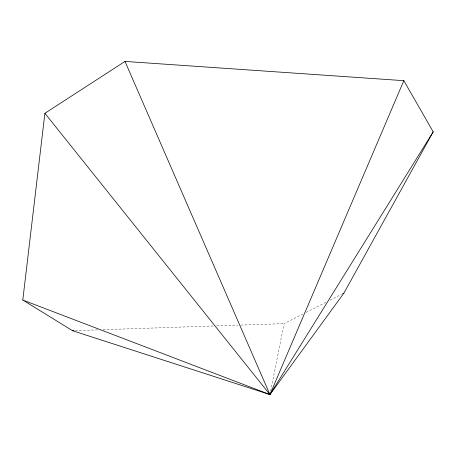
<?xml version="1.0" encoding="UTF-8"?>
<svg xmlns="http://www.w3.org/2000/svg" width="456" height="456" viewBox="0 0 456 456"><rect width="100%" height="100%" fill="white"/><g stroke="black" fill="none" stroke-linecap="round" stroke-linejoin="round"><path stroke-width="0.34" stroke-dasharray="2.28 1.71" d="M270.636 391.1L284.094 323.64L302.978 314.007M306.124 312.4L326.262 302.128M330.041 300.202L341.373 294.422M75.377 330.611L98.091 329.853M103.062 329.688L213.807 325.989M216.651 325.892L237.946 325.179M240.785 325.088L284.094 323.64"/><path stroke-width="0.68" d="M22.8 300.037L44.893 113.305L124.984 61.423L403.828 80.672L433.2 131.83L343.892 293.134L269.941 394.577L72.538 330.703L22.8 300.037L269.941 394.577L433.2 131.83M44.893 113.305L269.941 394.577L403.828 80.672M342.633 293.778L343.892 293.134M72.538 330.703L73.957 330.657M124.984 61.423L269.941 394.577"/></g></svg>
